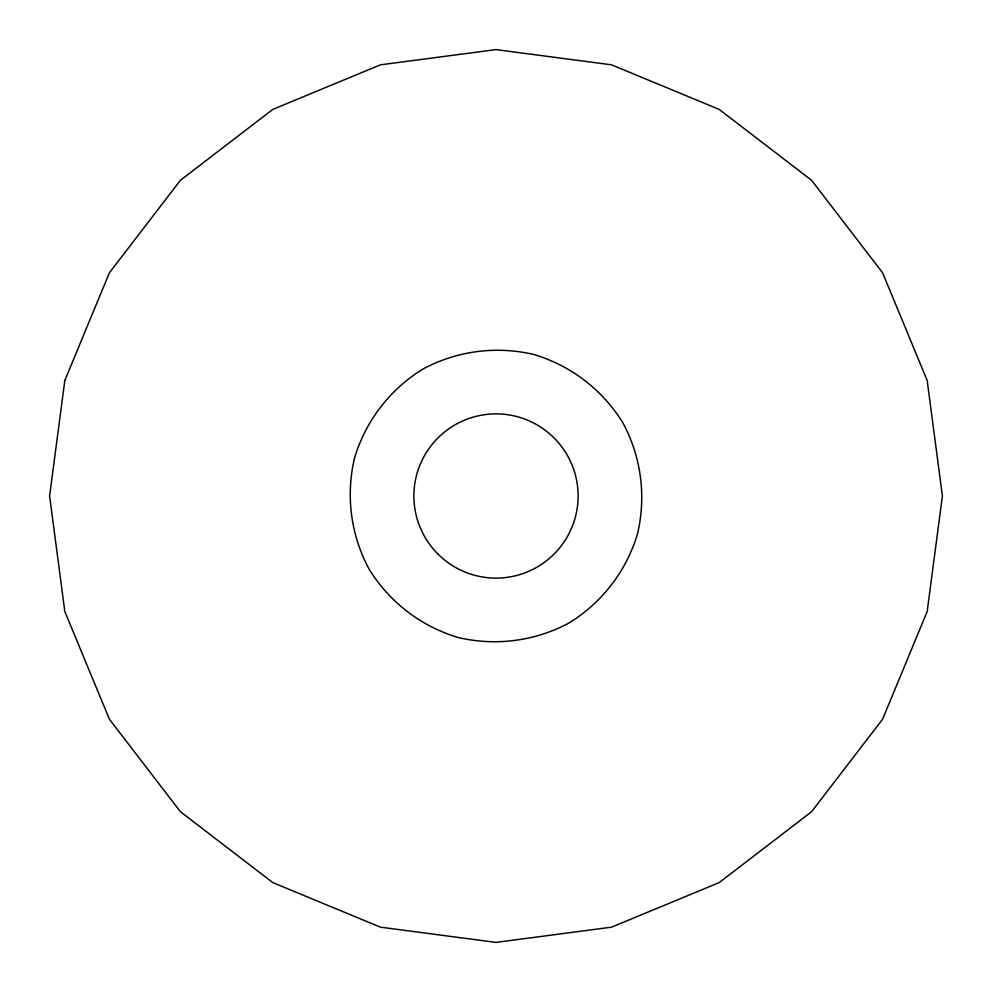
<?xml version="1.0" encoding="UTF-8"?>
<svg xmlns="http://www.w3.org/2000/svg" width="992" height="992" viewBox="0 0 992 992"><rect width="100%" height="100%" fill="white"/><g stroke="black" fill="none" stroke-linecap="round" stroke-linejoin="round"><path stroke-width="1.49" d="M64.815 380.469L49.6 496L64.815 611.531L109.405 719.2L180.346 811.654L272.8 882.595L380.469 927.185L496 942.4L611.531 927.185L719.2 882.595L811.654 811.654L882.595 719.2L927.185 611.531L942.4 496L927.185 380.469L882.595 272.8L811.654 180.346L719.2 109.405L611.531 64.815L496 49.6L380.469 64.815L272.8 109.405L180.346 180.346L109.405 272.8L64.815 380.469M354.516 458.093C345.6 495.702 350.796 535.209 369.148 569.234C389.434 602.144 421.054 626.398 458.093 637.484C495.702 646.4 535.209 641.204 569.234 622.852C602.144 602.566 626.398 570.946 637.484 533.907C646.4 496.298 641.204 456.791 622.852 422.766C602.566 389.856 570.946 365.602 533.907 354.516C496.298 345.6 456.791 350.796 422.766 369.148C389.856 389.434 365.602 421.054 354.516 458.093M437.943 554.057A82.1 82.1 0 0 0 575.31 517.254A82.1 82.1 0 0 0 474.746 416.69A82.1 82.1 0 0 0 437.943 554.057"/></g></svg>
